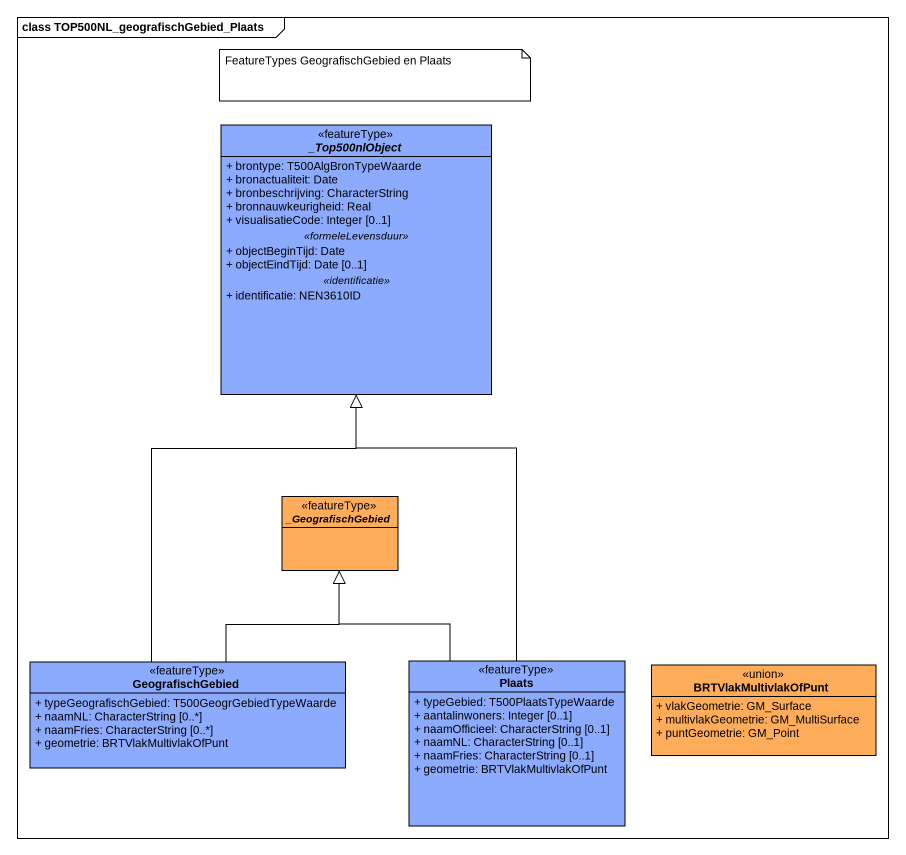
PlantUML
@startuml
mainframe class TOP500NL_geografischGebied_Plaats
hide circle
hide empty members
skinparam classAttributeIconSize 0
abstract class "_Top500nlObject" as Top500nlObject <<featureType>> #8CABFE {
  + brontype: T500AlgBronTypeWaarde
  + bronactualiteit: Date
  + bronbeschrijving: CharacterString
  + bronnauwkeurigheid: Real
  + visualisatieCode: Integer [0..1]
  .. <<formeleLevensduur>> ..
  + objectBeginTijd: Date
  + objectEindTijd: Date [0..1]
  .. <<identificatie>> ..
  + identificatie: NEN3610ID
}
abstract class "_GeografischGebied" as GeografischGebied <<featureType>> #FFAD5B
class "GeografischGebied" as GeografischGebied_2 <<featureType>> #8CABFE {
  + typeGeografischGebied: T500GeogrGebiedTypeWaarde
  + naamNL: CharacterString [0..*]
  + naamFries: CharacterString [0..*]
  + geometrie: BRTVlakMultivlakOfPunt
}
class Plaats <<featureType>> #8CABFE {
  + typeGebied: T500PlaatsTypeWaarde
  + aantalinwoners: Integer [0..1]
  + naamOfficieel: CharacterString [0..1]
  + naamNL: CharacterString [0..1]
  + naamFries: CharacterString [0..1]
  + geometrie: BRTVlakMultivlakOfPunt
}
class BRTVlakMultivlakOfPunt <<union>> #FFAD5B {
  + vlakGeometrie: GM_Surface
  + multivlakGeometrie: GM_MultiSurface
  + puntGeometrie: GM_Point
}
GeografischGebied_2 -up-|> Top500nlObject
GeografischGebied_2 -up-|> GeografischGebied
Plaats -up-|> Top500nlObject
Plaats -up-|> GeografischGebied
note as N1
  FeatureTypes GeografischGebied en Plaats
end note
@enduml
